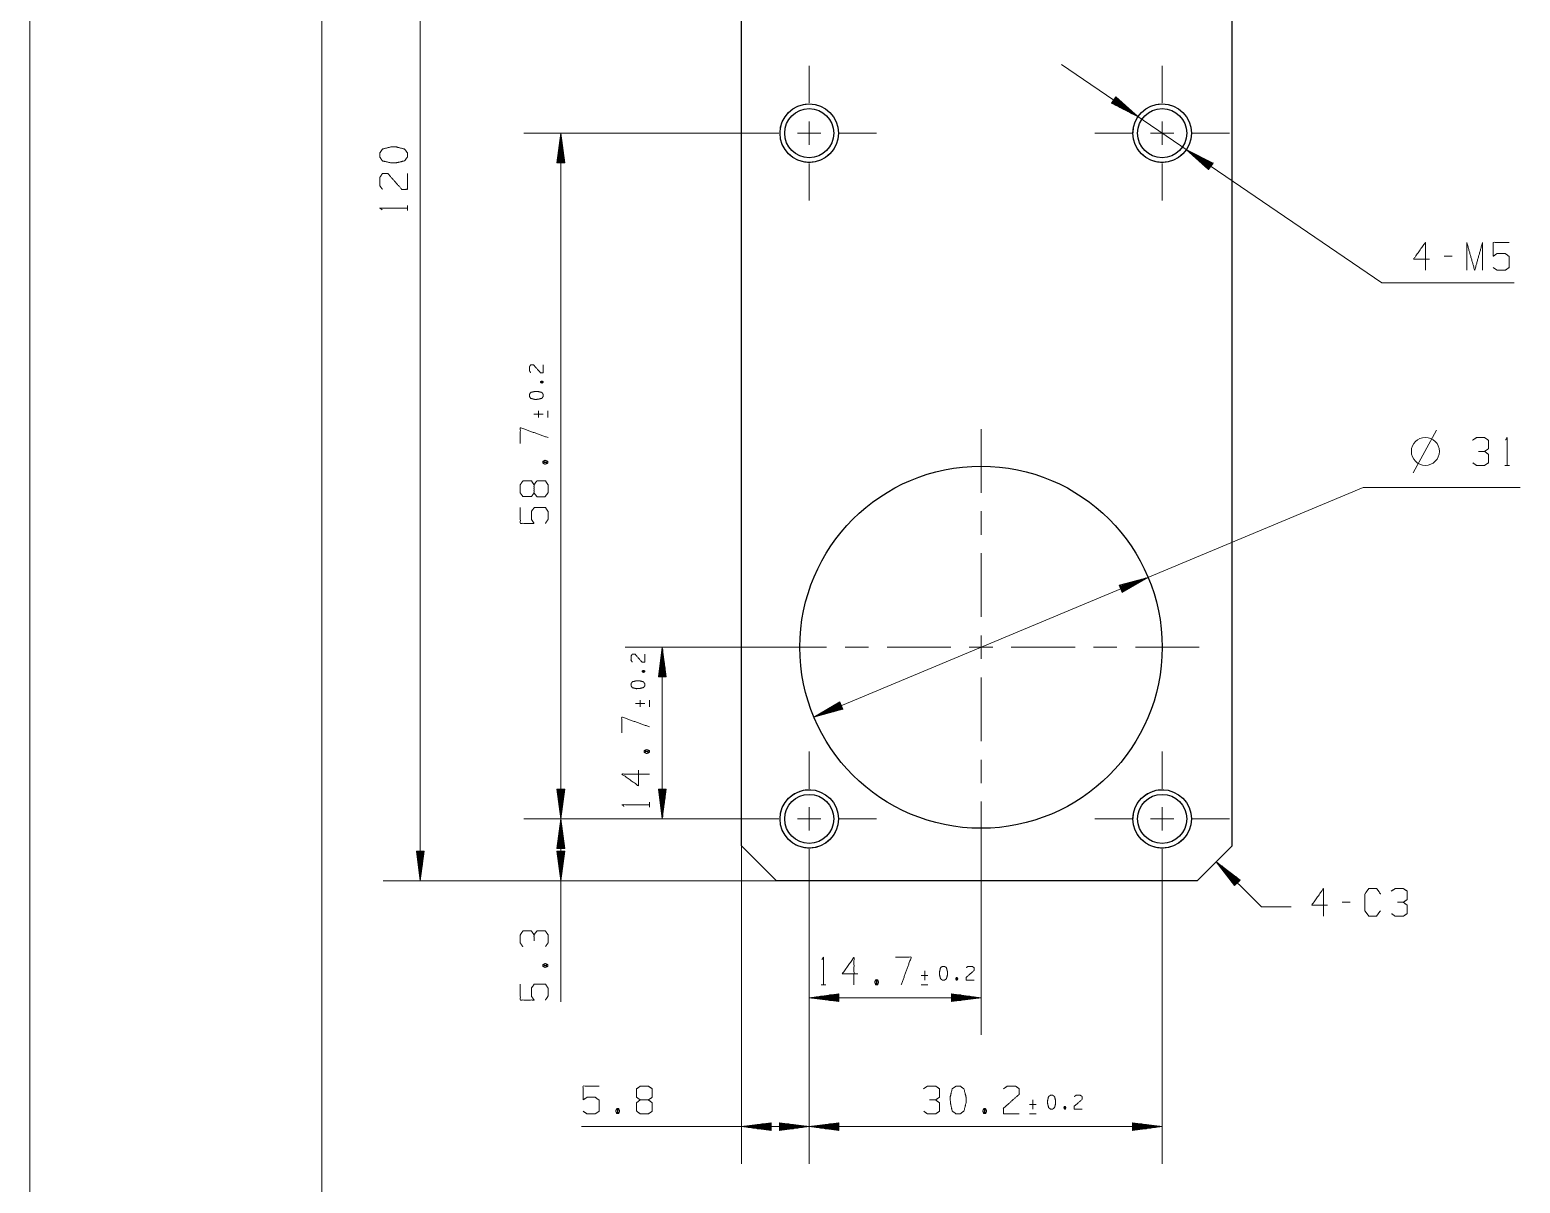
# Model space of a CAD drawing. Header units: millimetres. Extents: x 0 to 210, y 0 to 297.
# Drawn here: x 0 to 127.5, y 68.1 to 166.8 of the extents above; entities that cross this region are included whole.
import ezdxf

# ---------------------------------------------------------------- set-up
doc = ezdxf.new("R2010")
doc.units = ezdxf.units.MM
doc.layers.add('101', color=7, linetype='Continuous', true_color=0xffffff)

msp = doc.modelspace()

# ---------------------------------------------------------------- linework, layer by layer
at = {"layer": '101', "color": 133, "linetype": 'Continuous', "lineweight": 18}
for p, q in [((0, 297), (0, 0)), ((25, 292), (25, 5))]:
    msp.add_line(p, q, dxfattribs=at)
at = {"layer": '101', "color": 22, "linetype": 'Continuous', "lineweight": 18}
for p, q in [((33.41, 93.95), (33.41, 213.95)), ((88.26, 163.83), (115.69, 145.13)), ((92.91, 161.06), (92.54, 160.51)), ((92.65, 160.68), (93.95, 159.8)), ((92.68, 160.73), (94.3, 159.62)), ((92.71, 160.77), (94.65, 159.45)), ((92.74, 160.81), (94.68, 159.49)), ((92.77, 160.85), (94.39, 159.75)), ((92.8, 160.89), (94.1, 160.01)), ((92.82, 160.94), (93.81, 160.27)), ((92.85, 160.98), (93.52, 160.52)), ((92.88, 161.02), (93.23, 160.78)), ((92.91, 161.06), (92.94, 161.04)), ((92.91, 161.06), (92.94, 161.04)), ((94.82, 159.36), (92.91, 161.06)), ((92.54, 160.52), (92.56, 160.5)), ((92.54, 160.52), (92.56, 160.5)), ((92.54, 160.51), (94.82, 159.36)), ((92.57, 160.56), (92.91, 160.32)), ((92.6, 160.6), (93.26, 160.15)), ((92.62, 160.64), (93.61, 159.97)), ((60.92, 157.95), (42.26, 157.95)), ((45.43, 157.95), (45.1, 155.41)), ((45.31, 155.41), (45.31, 156.98)), ((45.36, 155.41), (45.36, 157.37)), ((45.41, 155.41), (45.41, 157.76)), ((45.43, 99.25), (45.43, 157.95)), ((45.77, 155.41), (45.43, 157.95)), ((45.46, 155.41), (45.46, 157.76)), ((45.51, 155.41), (45.51, 157.37)), ((45.56, 155.41), (45.56, 156.98)), ((45.15, 155.41), (45.15, 155.83)), ((45.2, 155.41), (45.2, 156.21)), ((45.26, 155.41), (45.26, 156.6)), ((45.61, 155.41), (45.61, 156.6)), ((45.66, 155.41), (45.66, 156.21)), ((45.71, 155.41), (45.71, 155.83)), ((98.95, 156.54), (100.86, 154.83)), ((101.24, 155.39), (98.95, 156.54)), ((101.04, 155.09), (99.1, 156.41)), ((101.07, 155.13), (99.13, 156.45)), ((101.01, 155.05), (99.39, 156.15)), ((101.09, 155.17), (99.47, 156.28)), ((100.98, 155), (99.68, 155.89)), ((101.12, 155.21), (99.82, 156.1)), ((100.95, 154.96), (99.97, 155.63)), ((101.15, 155.26), (100.17, 155.93)), ((101.18, 155.3), (100.52, 155.75)), ((101.21, 155.34), (100.86, 155.58)), ((45.1, 155.41), (45.1, 155.44)), ((45.1, 155.41), (45.1, 155.44)), ((45.1, 155.41), (45.77, 155.41)), ((45.76, 155.41), (45.76, 155.44)), ((45.76, 155.41), (45.76, 155.44)), ((100.92, 154.92), (100.26, 155.37)), ((100.89, 154.88), (100.55, 155.11)), ((100.87, 154.84), (100.84, 154.85)), ((100.87, 154.84), (100.84, 154.85)), ((100.86, 154.83), (101.24, 155.39)), ((101.24, 155.38), (101.21, 155.4)), ((101.24, 155.38), (101.21, 155.4)), ((115.69, 145.13), (127.01, 145.13)), ((67.09, 107.97), (114.08, 127.63)), ((114.08, 127.63), (127.52, 127.63)), ((95.69, 119.93), (93.21, 119.26)), ((93.33, 118.97), (95.5, 119.88)), ((93.47, 118.64), (95.69, 119.93)), ((93.21, 119.26), (93.47, 118.64)), ((93.22, 119.26), (93.25, 119.27)), ((93.22, 119.26), (93.25, 119.27)), ((93.24, 119.21), (93.62, 119.37)), ((93.26, 119.16), (94, 119.47)), ((93.27, 119.12), (94.37, 119.57)), ((93.29, 119.07), (94.75, 119.68)), ((93.31, 119.02), (95.12, 119.78)), ((93.35, 118.93), (95.52, 119.83)), ((93.37, 118.88), (95.18, 119.64)), ((93.39, 118.83), (94.85, 119.44)), ((93.41, 118.79), (94.51, 119.25)), ((93.43, 118.74), (94.17, 119.05)), ((93.45, 118.69), (93.84, 118.86)), ((93.47, 118.65), (93.5, 118.66)), ((93.47, 118.65), (93.5, 118.66)), ((62.71, 113.95), (50.95, 113.95)), ((54.12, 113.95), (53.79, 111.41)), ((54.1, 111.41), (54.1, 113.76)), ((54.12, 113.95), (54.12, 99.25)), ((54.46, 111.41), (54.12, 113.95)), ((54.15, 111.41), (54.15, 113.76)), ((53.94, 111.41), (53.94, 112.6)), ((54, 111.41), (54, 112.98)), ((54.05, 111.41), (54.05, 113.37)), ((54.2, 111.41), (54.2, 113.37)), ((54.25, 111.41), (54.25, 112.98)), ((54.3, 111.41), (54.3, 112.6)), ((53.79, 111.41), (53.79, 111.44)), ((53.79, 111.41), (53.79, 111.44)), ((53.79, 111.41), (54.46, 111.41)), ((53.84, 111.41), (53.84, 111.83)), ((53.89, 111.41), (53.89, 112.21)), ((54.35, 111.41), (54.35, 112.21)), ((54.4, 111.41), (54.4, 111.83)), ((54.45, 111.41), (54.45, 111.44)), ((54.45, 111.41), (54.45, 111.44)), ((69.3, 109.26), (67.09, 107.97)), ((67.09, 107.97), (69.56, 108.64)), ((69.42, 108.97), (67.26, 108.06)), ((69.44, 108.92), (67.28, 108.02)), ((69.4, 109.02), (67.59, 108.26)), ((69.46, 108.88), (67.65, 108.12)), ((69.38, 109.06), (67.93, 108.46)), ((69.48, 108.83), (68.03, 108.22)), ((69.36, 109.11), (68.27, 108.65)), ((69.5, 108.78), (68.4, 108.32)), ((69.34, 109.16), (68.6, 108.85)), ((69.52, 108.74), (68.78, 108.43)), ((69.32, 109.2), (68.94, 109.04)), ((69.54, 108.69), (69.15, 108.53)), ((69.3, 109.25), (69.28, 109.24)), ((69.3, 109.25), (69.28, 109.24)), ((69.56, 108.64), (69.3, 109.26)), ((69.56, 108.64), (69.53, 108.63)), ((69.56, 108.64), (69.53, 108.63)), ((45.1, 101.79), (45.1, 101.76)), ((45.77, 101.79), (45.1, 101.79)), ((45.1, 101.79), (45.43, 99.25)), ((45.1, 101.79), (45.1, 101.76)), ((45.15, 101.79), (45.15, 101.37)), ((45.2, 101.79), (45.2, 100.99)), ((45.26, 101.79), (45.26, 100.6)), ((45.31, 101.79), (45.31, 100.21)), ((45.36, 101.79), (45.36, 99.83)), ((45.41, 101.79), (45.41, 99.44)), ((45.43, 99.25), (45.77, 101.79)), ((45.46, 101.79), (45.46, 99.44)), ((45.51, 101.79), (45.51, 99.83)), ((45.56, 101.79), (45.56, 100.21)), ((45.61, 101.79), (45.61, 100.6)), ((45.66, 101.79), (45.66, 100.99)), ((45.71, 101.79), (45.71, 101.37)), ((45.76, 101.79), (45.76, 101.76)), ((45.76, 101.79), (45.76, 101.76)), ((54.46, 101.79), (53.79, 101.79)), ((53.79, 101.79), (53.79, 101.76)), ((53.79, 101.79), (53.79, 101.76)), ((53.79, 101.79), (54.12, 99.25)), ((53.84, 101.79), (53.84, 101.37)), ((53.89, 101.79), (53.89, 100.99)), ((53.94, 101.79), (53.94, 100.6)), ((54, 101.79), (54, 100.21)), ((54.05, 101.79), (54.05, 99.83)), ((54.1, 101.79), (54.1, 99.44)), ((54.12, 99.25), (54.46, 101.79)), ((54.15, 101.79), (54.15, 99.44)), ((54.2, 101.79), (54.2, 99.83)), ((54.25, 101.79), (54.25, 100.21)), ((54.3, 101.79), (54.3, 100.6)), ((54.35, 101.79), (54.35, 100.99)), ((54.4, 101.79), (54.4, 101.37)), ((54.45, 101.79), (54.45, 101.76)), ((54.45, 101.79), (54.45, 101.76)), ((60.92, 99.25), (42.26, 99.25)), ((60.92, 99.25), (42.26, 99.25)), ((45.43, 99.25), (45.1, 96.71)), ((45.31, 96.71), (45.31, 98.28)), ((45.36, 96.71), (45.36, 98.67)), ((45.41, 96.71), (45.41, 99.06)), ((45.43, 99.25), (45.43, 83.59)), ((45.77, 96.71), (45.43, 99.25)), ((45.46, 96.71), (45.46, 99.06)), ((45.51, 96.71), (45.51, 98.67)), ((45.56, 96.71), (45.56, 98.28)), ((60.92, 99.25), (50.95, 99.25)), ((45.15, 96.71), (45.15, 97.13)), ((45.2, 96.71), (45.2, 97.51)), ((45.26, 96.71), (45.26, 97.9)), ((45.61, 96.71), (45.61, 97.9)), ((45.66, 96.71), (45.66, 97.51)), ((45.71, 96.71), (45.71, 97.13)), ((60.89, 96.95), (60.89, 69.74)), ((33.08, 96.49), (33.08, 96.46)), ((33.08, 96.49), (33.08, 96.46)), ((33.08, 96.49), (33.41, 93.95)), ((33.74, 96.49), (33.08, 96.49)), ((33.13, 96.49), (33.13, 96.07)), ((33.18, 96.49), (33.18, 95.69)), ((33.23, 96.49), (33.23, 95.3)), ((33.28, 96.49), (33.28, 94.91)), ((33.33, 96.49), (33.33, 94.53)), ((33.38, 96.49), (33.38, 94.14)), ((33.41, 93.95), (33.74, 96.49)), ((33.44, 96.49), (33.44, 94.14)), ((33.49, 96.49), (33.49, 94.53)), ((33.54, 96.49), (33.54, 94.91)), ((33.59, 96.49), (33.59, 95.3)), ((33.64, 96.49), (33.64, 95.69)), ((33.69, 96.49), (33.69, 96.07)), ((33.74, 96.49), (33.74, 96.46)), ((33.74, 96.49), (33.74, 96.46)), ((45.1, 96.71), (45.1, 96.74)), ((45.1, 96.71), (45.1, 96.74)), ((45.1, 96.71), (45.77, 96.71)), ((45.1, 96.49), (45.1, 96.46)), ((45.1, 96.49), (45.1, 96.46)), ((45.1, 96.49), (45.43, 93.95)), ((45.77, 96.49), (45.1, 96.49)), ((45.15, 96.49), (45.15, 96.07)), ((45.2, 96.49), (45.2, 95.69)), ((45.26, 96.49), (45.26, 95.3)), ((45.31, 96.49), (45.31, 94.91)), ((45.36, 96.49), (45.36, 94.53)), ((45.41, 96.49), (45.41, 94.14)), ((45.43, 93.95), (45.77, 96.49)), ((45.46, 96.49), (45.46, 94.14)), ((45.51, 96.49), (45.51, 94.53)), ((45.56, 96.49), (45.56, 94.91)), ((45.61, 96.49), (45.61, 95.3)), ((45.66, 96.49), (45.66, 95.69)), ((45.71, 96.49), (45.71, 96.07)), ((45.76, 96.71), (45.76, 96.74)), ((45.76, 96.71), (45.76, 96.74)), ((45.76, 96.49), (45.76, 96.46)), ((45.76, 96.49), (45.76, 96.46)), ((81.39, 95.27), (81.39, 80.77)), ((101.52, 95.58), (103.08, 93.55)), ((105.38, 91.73), (101.52, 95.58)), ((103.56, 94.02), (101.52, 95.58)), ((103.3, 93.77), (101.64, 95.43)), ((103.34, 93.81), (101.68, 95.47)), ((103.27, 93.73), (101.88, 95.12)), ((103.37, 93.84), (101.99, 95.23)), ((103.23, 93.7), (102.12, 94.81)), ((103.41, 93.88), (102.3, 94.99)), ((103.19, 93.66), (102.35, 94.5)), ((103.45, 93.91), (102.6, 94.76)), ((103.48, 93.95), (102.91, 94.52)), ((63.89, 93.95), (30.24, 93.95)), ((63.89, 93.95), (42.26, 93.95)), ((66.69, 93.48), (66.69, 69.74)), ((66.69, 93.48), (66.69, 69.74)), ((66.69, 93.48), (66.69, 80.77)), ((96.89, 93.48), (96.89, 69.74)), ((103.16, 93.63), (102.59, 94.2)), ((103.12, 93.59), (102.83, 93.89)), ((103.09, 93.56), (103.06, 93.58)), ((103.09, 93.56), (103.06, 93.58)), ((103.08, 93.55), (103.56, 94.02)), ((103.52, 93.99), (103.22, 94.28)), ((103.55, 94.02), (103.53, 94.04)), ((103.55, 94.02), (103.53, 94.04)), ((105.38, 91.73), (107.92, 91.73)), ((69.23, 84.28), (66.69, 83.95)), ((69.23, 84.18), (68.42, 84.18)), ((69.23, 84.23), (68.81, 84.23)), ((69.23, 84.28), (69.2, 84.28)), ((69.23, 84.28), (69.2, 84.28)), ((69.23, 83.61), (69.23, 84.28)), ((78.85, 84.28), (78.88, 84.28)), ((78.85, 84.28), (78.88, 84.28)), ((81.39, 83.95), (78.85, 84.28)), ((78.85, 84.28), (78.85, 83.61)), ((78.85, 84.23), (79.27, 84.23)), ((78.85, 84.18), (79.65, 84.18)), ((81.39, 83.95), (66.69, 83.95)), ((66.69, 83.95), (69.23, 83.61)), ((69.23, 83.97), (66.88, 83.97)), ((69.23, 83.92), (66.88, 83.92)), ((69.23, 84.02), (67.27, 84.02)), ((69.23, 83.87), (67.27, 83.87)), ((69.23, 84.07), (67.65, 84.07)), ((69.23, 83.82), (67.65, 83.82)), ((69.23, 84.12), (68.04, 84.12)), ((69.23, 83.77), (68.04, 83.77)), ((69.23, 83.72), (68.42, 83.72)), ((69.23, 83.67), (68.81, 83.67)), ((69.23, 83.62), (69.2, 83.62)), ((69.23, 83.62), (69.2, 83.62)), ((78.85, 84.12), (80.04, 84.12)), ((78.85, 84.07), (80.42, 84.07)), ((78.85, 84.02), (80.81, 84.02)), ((78.85, 83.97), (81.19, 83.97)), ((78.85, 83.61), (81.39, 83.95)), ((78.85, 83.92), (81.19, 83.92)), ((78.85, 83.87), (80.81, 83.87)), ((78.85, 83.82), (80.42, 83.82)), ((78.85, 83.77), (80.04, 83.77)), ((78.85, 83.72), (79.65, 83.72)), ((78.85, 83.67), (79.27, 83.67)), ((78.85, 83.62), (78.88, 83.62)), ((78.85, 83.62), (78.88, 83.62)), ((66.69, 72.91), (47.19, 72.91)), ((63.43, 73.25), (60.89, 72.91)), ((60.89, 72.91), (63.43, 72.58)), ((63.43, 72.94), (61.08, 72.94)), ((63.43, 72.89), (61.08, 72.89)), ((63.43, 72.99), (61.47, 72.99)), ((63.43, 72.84), (61.47, 72.84)), ((63.43, 73.04), (61.85, 73.04)), ((63.43, 72.78), (61.85, 72.78)), ((63.43, 73.09), (62.24, 73.09)), ((63.43, 72.73), (62.24, 72.73)), ((63.43, 73.14), (62.62, 73.14)), ((63.43, 73.19), (63.01, 73.19)), ((63.43, 73.24), (63.4, 73.24)), ((63.43, 73.24), (63.4, 73.24)), ((63.43, 72.58), (63.43, 73.25)), ((64.15, 73.25), (64.15, 72.58)), ((66.69, 72.91), (64.15, 73.25)), ((64.15, 73.24), (64.18, 73.24)), ((64.15, 73.24), (64.18, 73.24)), ((64.15, 73.19), (64.57, 73.19)), ((64.15, 73.14), (64.95, 73.14)), ((64.15, 73.09), (65.34, 73.09)), ((64.15, 73.04), (65.72, 73.04)), ((64.15, 72.99), (66.11, 72.99)), ((64.15, 72.94), (66.49, 72.94)), ((64.15, 72.58), (66.69, 72.91)), ((64.15, 72.89), (66.49, 72.89)), ((64.15, 72.84), (66.11, 72.84)), ((64.15, 72.78), (65.72, 72.78)), ((64.15, 72.73), (65.34, 72.73)), ((69.23, 73.25), (66.69, 72.91)), ((66.69, 72.91), (96.89, 72.91)), ((66.69, 72.91), (69.23, 72.58)), ((69.23, 72.94), (66.88, 72.94)), ((69.23, 72.89), (66.88, 72.89)), ((69.23, 72.99), (67.27, 72.99)), ((69.23, 72.84), (67.27, 72.84)), ((69.23, 73.04), (67.65, 73.04)), ((69.23, 72.78), (67.65, 72.78)), ((69.23, 73.09), (68.04, 73.09)), ((69.23, 72.73), (68.04, 72.73)), ((69.23, 73.14), (68.42, 73.14)), ((69.23, 73.19), (68.81, 73.19)), ((69.23, 73.24), (69.2, 73.24)), ((69.23, 73.24), (69.2, 73.24)), ((69.23, 72.58), (69.23, 73.25)), ((96.89, 72.91), (94.35, 73.25)), ((94.35, 73.25), (94.35, 72.58)), ((94.35, 73.24), (94.38, 73.24)), ((94.35, 73.24), (94.38, 73.24)), ((94.35, 73.19), (94.77, 73.19)), ((94.35, 73.14), (95.15, 73.14)), ((94.35, 73.09), (95.54, 73.09)), ((94.35, 73.04), (95.92, 73.04)), ((94.35, 72.99), (96.31, 72.99)), ((94.35, 72.94), (96.69, 72.94)), ((94.35, 72.58), (96.89, 72.91)), ((94.35, 72.89), (96.69, 72.89)), ((94.35, 72.84), (96.31, 72.84)), ((94.35, 72.78), (95.92, 72.78)), ((94.35, 72.73), (95.54, 72.73)), ((63.43, 72.68), (62.62, 72.68)), ((63.43, 72.63), (63.01, 72.63)), ((63.43, 72.58), (63.4, 72.58)), ((63.43, 72.58), (63.4, 72.58)), ((64.15, 72.68), (64.95, 72.68)), ((64.15, 72.63), (64.57, 72.63)), ((64.15, 72.58), (64.18, 72.58)), ((64.15, 72.58), (64.18, 72.58)), ((69.23, 72.68), (68.42, 72.68)), ((69.23, 72.63), (68.81, 72.63)), ((69.23, 72.58), (69.2, 72.58)), ((69.23, 72.58), (69.2, 72.58)), ((94.35, 72.68), (95.15, 72.68)), ((94.35, 72.63), (94.77, 72.63)), ((94.35, 72.58), (94.38, 72.58)), ((94.35, 72.58), (94.38, 72.58))]:
    msp.add_line(p, q, dxfattribs=at)
at = {"layer": '101', "color": 251, "linetype": 'Continuous', "lineweight": 25}
for p, q in [((60.89, 96.95), (60.89, 210.95)), ((102.89, 96.95), (102.89, 210.95)), ((60.89, 96.95), (63.89, 93.95)), ((102.89, 96.95), (99.89, 93.95)), ((99.89, 93.95), (63.89, 93.95))]:
    msp.add_line(p, q, dxfattribs=at)
at = {"layer": '101', "color": 151, "linetype": 'Continuous', "lineweight": 18}
for p, q in [((66.69, 160.54), (66.69, 163.71)), ((96.89, 160.54), (96.89, 163.71)), ((66.69, 156.95), (66.69, 158.95)), ((96.89, 156.95), (96.89, 158.95)), ((64.1, 157.95), (60.92, 157.95)), ((65.68, 157.95), (67.69, 157.95)), ((69.28, 157.95), (72.45, 157.95)), ((94.3, 157.95), (91.12, 157.95)), ((95.88, 157.95), (97.89, 157.95)), ((99.48, 157.95), (102.65, 157.95)), ((66.69, 155.36), (66.69, 152.18)), ((96.89, 155.36), (96.89, 152.18)), ((81.39, 127.17), (81.39, 132.62)), ((81.39, 123.58), (81.39, 125.59)), ((81.39, 116.54), (81.39, 121.99)), ((81.39, 112.95), (81.39, 114.95)), ((68.16, 113.95), (62.71, 113.95)), ((71.76, 113.95), (69.75, 113.95)), ((78.8, 113.95), (73.35, 113.95)), ((80.38, 113.95), (82.39, 113.95)), ((83.98, 113.95), (89.43, 113.95)), ((91.02, 113.95), (93.02, 113.95)), ((94.61, 113.95), (100.06, 113.95)), ((81.39, 111.36), (81.39, 105.91)), ((66.69, 101.84), (66.69, 105.01)), ((96.89, 101.84), (96.89, 105.01)), ((81.39, 104.32), (81.39, 102.31)), ((66.69, 98.25), (66.69, 100.25)), ((81.39, 100.73), (81.39, 95.27)), ((96.89, 98.25), (96.89, 100.25)), ((64.1, 99.25), (60.92, 99.25)), ((65.68, 99.25), (67.69, 99.25)), ((69.28, 99.25), (72.45, 99.25)), ((94.3, 99.25), (91.12, 99.25)), ((95.88, 99.25), (97.89, 99.25)), ((99.48, 99.25), (102.65, 99.25)), ((66.69, 96.66), (66.69, 93.48)), ((96.89, 96.66), (96.89, 93.48))]:
    msp.add_line(p, q, dxfattribs=at)
at = {"layer": '101', "color": 72, "linetype": 'Continuous', "lineweight": 18}
for p, q in [((32.32, 151.33), (32.32, 151.75)), ((121.69, 147.42), (121.01, 147.42)), ((43.71, 136.6), (43.92, 136.68)), ((43.53, 134.18), (43.53, 133.61)), ((44.32, 133.61), (44.32, 134.18)), ((43.13, 133.89), (43.93, 133.89)), ((118.37, 128.88), (120.37, 132.53)), ((43.89, 129.7), (44.32, 129.86)), ((126.2, 129.51), (126.62, 129.51)), ((52.4, 111.84), (52.61, 111.92)), ((51.82, 109.13), (52.62, 109.13)), ((52.22, 109.41), (52.22, 108.85)), ((53.01, 108.85), (53.01, 109.41)), ((52.58, 104.94), (53.01, 105.1)), ((53.03, 100.26), (53.03, 100.68)), ((112.97, 92.12), (112.29, 92.12)), ((43.89, 86.63), (44.32, 86.78)), ((72.38, 85.49), (72.54, 85.06)), ((76.85, 85.85), (76.28, 85.85)), ((76.57, 86.25), (76.57, 85.45)), ((79.27, 85.67), (79.35, 85.46)), ((67.7, 85.04), (68.12, 85.04)), ((76.28, 85.06), (76.85, 85.06)), ((50.22, 74.45), (50.38, 74.03)), ((81.62, 74.45), (81.78, 74.03)), ((86.1, 74.81), (85.53, 74.81)), ((85.53, 74.02), (86.1, 74.02)), ((85.82, 75.21), (85.82, 74.41)), ((88.52, 74.64), (88.6, 74.42))]:
    msp.add_line(p, q, dxfattribs=at)
at = {"layer": '101', "color": 251, "linetype": 'Continuous', "lineweight": 25}
for centre, radius in [((66.69, 157.95), 2.5), ((66.69, 157.95), 2.1), ((96.89, 157.95), 2.5), ((96.89, 157.95), 2.1), ((81.39, 113.95), 15.5), ((66.69, 99.25), 2.5), ((66.69, 99.25), 2.1), ((96.89, 99.25), 2.5), ((96.89, 99.25), 2.1)]:
    msp.add_circle(centre, radius, dxfattribs=at)
at = {"layer": '101', "color": 72, "linetype": 'Continuous', "lineweight": 18}
msp.add_circle((119.41, 130.71), 1.2, dxfattribs=at)
at = {"layer": '101', "color": 251, "linetype": 'Continuous', "lineweight": 13}
for centre in [(66.69, 157.95), (96.89, 157.95), (66.69, 99.25), (96.89, 99.25)]:
    msp.add_arc(centre, 2.5, 75, 345, dxfattribs=at)
at = {"layer": '101', "color": 72, "linetype": 'Continuous', "lineweight": 18}
for points, knots in [([(32.32, 156.25), (32.07, 156.59), (31.37, 156.77), (30.89, 156.77), (30.17, 156.59), (29.94, 156.25), (29.94, 155.92), (30.17, 155.58), (30.89, 155.41), (31.37, 155.42), (32.07, 155.58), (32.32, 155.92), (32.32, 156.25)], [0, 0, 0.067526, 0.183971, 0.260584, 0.380943, 0.446142, 0.500306, 0.565504, 0.685864, 0.762529, 0.87831, 0.945835, 1, 1]), ([(30.17, 153.15), (29.94, 153.46), (29.94, 154.15), (30.17, 154.49), (30.64, 154.49), (31.84, 153.13), (32.32, 153.15), (32.32, 154.49)], [0, 0, 0.069692, 0.192978, 0.265274, 0.350227, 0.67474, 0.759752, 1, 1]), ([(30.14, 151.4), (29.94, 151.54), (32.32, 151.54)], [0, 0, 0.093489, 1, 1]), ([(119.75, 147.17), (118.4, 147.17), (119.41, 148.6), (119.41, 146.22)], [0, 0, 0.245869, 0.565295, 1, 1]), ([(122.95, 146.22), (122.95, 148.6), (123.63, 146.22), (124.3, 148.6), (124.3, 146.22)], [0, 0, 0.245192, 0.5, 0.754808, 1, 1]), ([(125.21, 146.45), (125.55, 146.22), (126.24, 146.22), (126.57, 146.45), (126.57, 147.4), (126.24, 147.65), (125.55, 147.65), (125.21, 147.42), (125.21, 148.6), (126.57, 148.6)], [0, 0, 0.062228, 0.168343, 0.230571, 0.376816, 0.441265, 0.547381, 0.609609, 0.79049, 1, 1]), ([(42.86, 137.45), (42.75, 137.61), (42.75, 137.95), (42.86, 138.12), (43.1, 138.12), (43.7, 137.44), (43.93, 137.45), (43.93, 138.12)], [0, 0, 0.069694, 0.192979, 0.265273, 0.350227, 0.674741, 0.759752, 1, 1]), ([(43.92, 136.6), (43.92, 136.68), (43.81, 136.73), (43.71, 136.68), (43.71, 136.6), (43.81, 136.56), (43.92, 136.6), (43.71, 136.68)], [0, 0, 0.093968, 0.23678, 0.365958, 0.459926, 0.589103, 0.731915, 1, 1]), ([(43.93, 135.59), (43.81, 135.76), (43.46, 135.84), (43.22, 135.84), (42.86, 135.76), (42.75, 135.59), (42.75, 135.42), (42.86, 135.25), (43.22, 135.16), (43.46, 135.17), (43.81, 135.25), (43.93, 135.42), (43.93, 135.59)], [0, 0, 0.067524, 0.18397, 0.260583, 0.380943, 0.446139, 0.500306, 0.565503, 0.685862, 0.762528, 0.878309, 0.945834, 1, 1]), ([(44.34, 131.89), (41.97, 132.74), (41.97, 131.4)], [0, 0, 0.652471, 1, 1]), ([(124.47, 130.71), (124.81, 130.94), (124.81, 131.66), (124.47, 131.89), (123.78, 131.89), (123.44, 131.66)], [0, 0, 0.153876, 0.429852, 0.58373, 0.846125, 1, 1]), ([(126.27, 131.69), (126.41, 131.89), (126.41, 129.51)], [0, 0, 0.093491, 1, 1]), ([(123.46, 129.74), (123.78, 129.51), (124.47, 129.51), (124.81, 129.74), (124.81, 130.46), (124.47, 130.71), (123.96, 130.71)], [0, 0, 0.12412, 0.343687, 0.472447, 0.703377, 0.836734, 1, 1]), ([(44.32, 129.7), (44.32, 129.86), (44.09, 129.95), (43.89, 129.86), (43.89, 129.7), (44.09, 129.62), (44.32, 129.7), (43.89, 129.86)], [0, 0, 0.093979, 0.236784, 0.365955, 0.459934, 0.589107, 0.731915, 1, 1]), ([(43.14, 127.16), (42.92, 126.84), (42.19, 126.84), (41.97, 127.16), (41.97, 127.85), (42.19, 128.19), (42.92, 128.19), (43.14, 127.85), (43.14, 127.16), (43.39, 126.83), (44.09, 126.83), (44.34, 127.16), (44.34, 127.85), (44.12, 128.19), (43.39, 128.19), (43.14, 127.85)], [0, 0, 0.047573, 0.136085, 0.183658, 0.267815, 0.317165, 0.405677, 0.455028, 0.539185, 0.590297, 0.675756, 0.726869, 0.811026, 0.860376, 0.948888, 1, 1]), ([(44.12, 124.55), (44.34, 124.89), (44.34, 125.57), (44.12, 125.91), (43.17, 125.91), (42.92, 125.57), (42.92, 124.89), (43.14, 124.55), (41.97, 124.55), (41.97, 125.91)], [0, 0, 0.062228, 0.168343, 0.230571, 0.376816, 0.441265, 0.547381, 0.609609, 0.79049, 1, 1]), ([(51.55, 112.68), (51.44, 112.84), (51.44, 113.19), (51.55, 113.35), (51.79, 113.35), (52.39, 112.67), (52.62, 112.68), (52.62, 113.35)], [0, 0, 0.069691, 0.192979, 0.265274, 0.350227, 0.674741, 0.759752, 1, 1]), ([(52.62, 110.82), (52.5, 110.99), (52.15, 111.08), (51.91, 111.08), (51.55, 110.99), (51.44, 110.82), (51.44, 110.65), (51.55, 110.49), (51.91, 110.4), (52.15, 110.41), (52.5, 110.49), (52.62, 110.65), (52.62, 110.82)], [0, 0, 0.067527, 0.183973, 0.260585, 0.380944, 0.446144, 0.500307, 0.565506, 0.685865, 0.76253, 0.87831, 0.945837, 1, 1]), ([(52.61, 111.84), (52.61, 111.92), (52.5, 111.96), (52.4, 111.92), (52.4, 111.84), (52.5, 111.79), (52.61, 111.84), (52.4, 111.92)], [0, 0, 0.093979, 0.236788, 0.365963, 0.459941, 0.589111, 0.731916, 1, 1]), ([(53.03, 107.13), (50.66, 107.97), (50.66, 106.63)], [0, 0, 0.652471, 1, 1]), ([(53.01, 104.94), (53.01, 105.1), (52.78, 105.18), (52.58, 105.1), (52.58, 104.94), (52.78, 104.85), (53.01, 104.94), (52.58, 105.1)], [0, 0, 0.093974, 0.236783, 0.365957, 0.459931, 0.589105, 0.731914, 1, 1]), ([(52.08, 103.42), (52.08, 102.08), (50.66, 103.09), (53.03, 103.09)], [0, 0, 0.245869, 0.565295, 1, 1]), ([(50.86, 100.33), (50.66, 100.47), (53.03, 100.47)], [0, 0, 0.093489, 1, 1]), ([(111.03, 91.87), (109.68, 91.87), (110.69, 93.29), (110.69, 90.92)], [0, 0, 0.245869, 0.565295, 1, 1]), ([(115.56, 91.39), (115.22, 90.92), (114.57, 90.92), (114.23, 91.39), (114.23, 92.82), (114.57, 93.29), (115.24, 93.29), (115.58, 92.82)], [0, 0, 0.114568, 0.243366, 0.357935, 0.638583, 0.753151, 0.885432, 1, 1]), ([(117.52, 92.12), (117.85, 92.34), (117.85, 93.07), (117.52, 93.29), (116.83, 93.29), (116.49, 93.07)], [0, 0, 0.153875, 0.429853, 0.583728, 0.846125, 1, 1]), ([(116.51, 91.14), (116.83, 90.92), (117.52, 90.92), (117.85, 91.14), (117.85, 91.87), (117.52, 92.12), (117.01, 92.12)], [0, 0, 0.124121, 0.343687, 0.472445, 0.703376, 0.836731, 1, 1]), ([(43.14, 89.33), (42.92, 89.66), (42.19, 89.66), (41.97, 89.33), (41.97, 88.64), (42.19, 88.3)], [0, 0, 0.153875, 0.429852, 0.583726, 0.846126, 1, 1]), ([(44.12, 88.32), (44.34, 88.64), (44.34, 89.33), (44.12, 89.66), (43.39, 89.66), (43.14, 89.33), (43.14, 88.81)], [0, 0, 0.12412, 0.34369, 0.472447, 0.703377, 0.836731, 1, 1]), ([(44.32, 86.63), (44.32, 86.78), (44.09, 86.87), (43.89, 86.78), (43.89, 86.63), (44.09, 86.54), (44.32, 86.63), (43.89, 86.78)], [0, 0, 0.093976, 0.236784, 0.365958, 0.459934, 0.589107, 0.731915, 1, 1]), ([(67.77, 87.21), (67.91, 87.41), (67.91, 85.04)], [0, 0, 0.093488, 1, 1]), ([(70.86, 85.99), (69.52, 85.99), (70.52, 87.41), (70.52, 85.04)], [0, 0, 0.245869, 0.565295, 1, 1]), ([(74.56, 85.04), (75.41, 87.41), (74.07, 87.41)], [0, 0, 0.652471, 1, 1]), ([(72.38, 85.06), (72.54, 85.06), (72.62, 85.29), (72.54, 85.49), (72.38, 85.49), (72.29, 85.29), (72.38, 85.06), (72.54, 85.49)], [0, 0, 0.093977, 0.236785, 0.365958, 0.459935, 0.589107, 0.731914, 1, 1]), ([(78.26, 85.45), (78.43, 85.57), (78.52, 85.92), (78.52, 86.16), (78.43, 86.52), (78.26, 86.63), (78.09, 86.63), (77.92, 86.52), (77.84, 86.16), (77.84, 85.92), (77.92, 85.57), (78.09, 85.45), (78.26, 85.45)], [0, 0, 0.067526, 0.183971, 0.260583, 0.380943, 0.446142, 0.500306, 0.565505, 0.685864, 0.762529, 0.87831, 0.945835, 1, 1]), ([(79.27, 85.46), (79.35, 85.46), (79.4, 85.57), (79.35, 85.67), (79.27, 85.67), (79.23, 85.57), (79.27, 85.46), (79.35, 85.67)], [0, 0, 0.093979, 0.236787, 0.36596, 0.459939, 0.589109, 0.731915, 1, 1]), ([(80.12, 86.52), (80.28, 86.63), (80.63, 86.63), (80.79, 86.52), (80.79, 86.28), (80.11, 85.68), (80.12, 85.45), (80.79, 85.45)], [0, 0, 0.069692, 0.192978, 0.265275, 0.350228, 0.674742, 0.759753, 1, 1]), ([(44.12, 83.75), (44.34, 84.08), (44.34, 84.77), (44.12, 85.11), (43.17, 85.11), (42.92, 84.77), (42.92, 84.08), (43.14, 83.75), (41.97, 83.75), (41.97, 85.11)], [0, 0, 0.062228, 0.168344, 0.230571, 0.376816, 0.441265, 0.547381, 0.609609, 0.79049, 1, 1]), ([(47.34, 74.23), (47.68, 74), (48.37, 74), (48.71, 74.23), (48.71, 75.18), (48.37, 75.43), (47.68, 75.43), (47.34, 75.2), (47.34, 76.38), (48.71, 76.38)], [0, 0, 0.062228, 0.168344, 0.230572, 0.376816, 0.441265, 0.547381, 0.609609, 0.79049, 1, 1]), ([(52.23, 75.2), (51.92, 75.43), (51.92, 76.15), (52.23, 76.38), (52.92, 76.38), (53.26, 76.15), (53.26, 75.43), (52.92, 75.2), (52.23, 75.2), (51.9, 74.95), (51.9, 74.25), (52.23, 74), (52.92, 74), (53.26, 74.23), (53.26, 74.95), (52.92, 75.2)], [0, 0, 0.047573, 0.136085, 0.183658, 0.267814, 0.317165, 0.405677, 0.455027, 0.539184, 0.590297, 0.675756, 0.726869, 0.811025, 0.860376, 0.948888, 1, 1]), ([(77.5, 75.2), (77.83, 75.43), (77.83, 76.15), (77.5, 76.38), (76.81, 76.38), (76.47, 76.15)], [0, 0, 0.153875, 0.429853, 0.583728, 0.846125, 1, 1]), ([(79.6, 74), (79.93, 74.25), (80.11, 74.95), (80.11, 75.43), (79.93, 76.15), (79.6, 76.38), (79.26, 76.38), (78.92, 76.15), (78.75, 75.43), (78.77, 74.95), (78.92, 74.25), (79.26, 74), (79.6, 74)], [0, 0, 0.067526, 0.183971, 0.260584, 0.380943, 0.446141, 0.500306, 0.565504, 0.685863, 0.762529, 0.878309, 0.945835, 1, 1]), ([(83.32, 76.15), (83.64, 76.38), (84.33, 76.38), (84.66, 76.15), (84.66, 75.68), (83.3, 74.48), (83.32, 74), (84.66, 74)], [0, 0, 0.069692, 0.192978, 0.265274, 0.350227, 0.67474, 0.759752, 1, 1]), ([(87.51, 74.41), (87.68, 74.54), (87.77, 74.89), (87.77, 75.12), (87.68, 75.49), (87.51, 75.6), (87.34, 75.6), (87.17, 75.49), (87.08, 75.12), (87.09, 74.89), (87.17, 74.54), (87.34, 74.41), (87.51, 74.41)], [0, 0, 0.067524, 0.18397, 0.260583, 0.380943, 0.446139, 0.500306, 0.565503, 0.685862, 0.762528, 0.878309, 0.945833, 1, 1]), ([(89.37, 75.49), (89.53, 75.6), (89.87, 75.6), (90.04, 75.49), (90.04, 75.25), (89.36, 74.65), (89.37, 74.41), (90.04, 74.41)], [0, 0, 0.069694, 0.192979, 0.265274, 0.350227, 0.67474, 0.759752, 1, 1]), ([(50.22, 74.03), (50.38, 74.03), (50.47, 74.25), (50.38, 74.45), (50.22, 74.45), (50.13, 74.25), (50.22, 74.03), (50.38, 74.45)], [0, 0, 0.093973, 0.236784, 0.365957, 0.45993, 0.589103, 0.731914, 1, 1]), ([(76.49, 74.23), (76.81, 74), (77.5, 74), (77.83, 74.23), (77.83, 74.95), (77.5, 75.2), (76.98, 75.2)], [0, 0, 0.124121, 0.343688, 0.472446, 0.703377, 0.836732, 1, 1]), ([(81.62, 74.03), (81.78, 74.03), (81.87, 74.25), (81.78, 74.45), (81.62, 74.45), (81.54, 74.25), (81.62, 74.03), (81.78, 74.45)], [0, 0, 0.093976, 0.236785, 0.365958, 0.459934, 0.589105, 0.731914, 1, 1]), ([(88.52, 74.42), (88.6, 74.42), (88.65, 74.54), (88.6, 74.64), (88.52, 74.64), (88.48, 74.54), (88.52, 74.42), (88.6, 74.64)], [0, 0, 0.093968, 0.23678, 0.365958, 0.459926, 0.589103, 0.731915, 1, 1])]:
    msp.add_open_spline(points, degree=1, knots=knots, dxfattribs=at)

doc.saveas('drawing.dxf')
